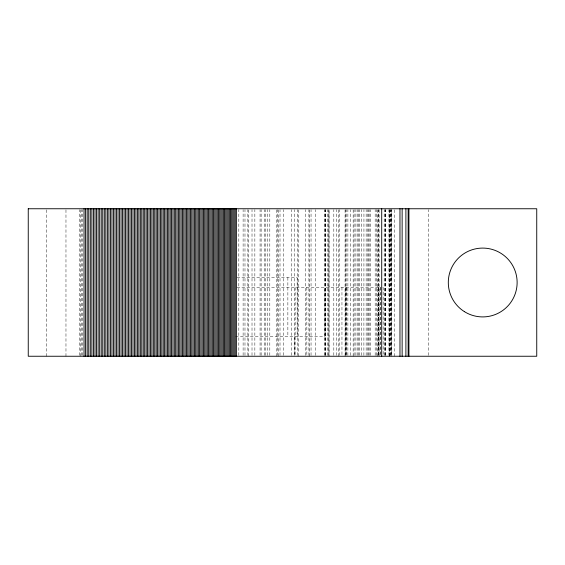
<?xml version="1.0" encoding="UTF-8"?>
<svg xmlns="http://www.w3.org/2000/svg" width="565" height="565" viewBox="0 0 565 565"><rect width="100%" height="100%" fill="white"/><g stroke="black" fill="none" stroke-linecap="round" stroke-linejoin="round"><path stroke-width="0.42" stroke-dasharray="2.83 2.12" d="M46.309 356.247L46.309 209.629M65.971 356.247L65.971 209.629M79.439 355.371L79.439 209.629M80.35 356.247L80.35 209.629M81.275 355.371L81.275 209.629M82.215 355.371L82.215 209.629M238.826 355.371L238.826 209.629M243.112 355.371L243.112 209.629M244.984 355.371L244.984 209.629M247.858 355.371L247.858 209.629M248.275 356.247L248.275 209.629M252.011 355.371L252.011 209.629M254.857 355.371L254.857 209.629M260.062 355.371L260.062 209.629M261.129 355.371L261.129 209.629M264.371 355.371L264.371 209.629M265.804 355.371L265.804 209.629M267.612 355.371L267.612 209.629M269.816 355.371L269.816 209.629M276.808 356.247L276.808 209.629M277.662 355.371L277.662 209.629M278.679 356.247L278.679 209.629M280.014 355.371L280.014 209.629M283.362 355.371L283.362 209.629M291.413 355.371L291.427 209.629M294.45 355.371L294.45 209.629M297.218 355.371L297.218 209.629M298.348 356.247L298.348 209.629M305.312 355.371L305.312 209.629M308.907 355.371L308.907 209.629M309.345 356.247L309.345 209.629M311.047 355.371L311.047 209.629M315.595 355.371L315.595 209.629M324.508 355.371L324.508 209.629M325.03 355.371L325.03 209.629M325.221 355.371L325.221 209.629M325.602 355.371L325.602 209.629M327.778 355.371L327.778 209.629M328.569 355.371L328.569 209.629M329.007 356.247L329.007 209.629L329.035 355.371M333.823 355.371L333.823 209.629M336.599 355.371L336.599 209.629M338.456 356.247L338.456 209.629M339.756 355.371L339.756 209.629M345.074 356.247L345.074 209.629M345.272 355.371L345.272 209.629M346.161 355.371L346.161 209.629M347.885 355.371L347.885 209.629M350.47 355.371L350.47 209.629M353.16 356.247L353.16 209.629M354.086 355.371L354.086 209.629M355.886 355.371L355.886 209.629M357.179 355.371L357.179 209.629M358.535 355.371L358.535 209.629M359.488 355.371L359.488 209.629M361.226 355.371L361.226 209.629M363.895 355.371L363.945 209.629M366.141 355.371L366.141 209.629M367.815 355.371L367.815 209.629M368.712 355.371L368.712 209.629M369.136 355.371L369.136 209.629M370.35 355.371L370.35 209.629M375.167 355.371L375.167 209.629M376.304 355.371L376.304 209.629M377.787 356.247L377.787 209.629M378.14 355.371L378.14 209.629M378.493 355.371L378.493 209.629M379.094 356.247L379.094 209.629M384.179 355.371L384.179 209.629M385.026 355.371L385.026 209.629M385.5 355.371L385.5 209.629M385.796 355.371L385.796 209.629M388.897 355.371L388.897 209.629M389.221 355.371L389.221 209.629M389.469 356.247L389.469 209.629M389.815 356.247L389.815 209.629M390.648 355.371L390.648 209.629M390.726 355.371L390.726 209.629M391.171 355.371L391.171 209.629L391.213 356.247M391.39 355.371L391.39 209.629M394.243 356.247L394.243 209.629M428.651 355.371L428.68 209.629M236.968 277.585L297.148 277.585L297.148 336.585M236.968 287.416L380.676 287.416M382.78 287.416L383.148 287.416L383.148 355.364M235.499 336.585L324.981 336.585L324.981 287.416M380.379 287.416L380.379 355.364M380.061 287.416L380.061 355.364M378.677 287.416L378.677 356.247M378.303 287.416L378.303 356.247M346.246 287.416L346.246 355.364M345.801 287.416L345.801 355.364M341.959 287.416L341.959 355.364M306.844 287.416L306.844 355.364M295.142 287.416L295.142 355.364M294.45 336.585L294.45 355.392M287.868 277.585L287.868 336.585"/><path stroke-width="0.85" d="M84.023 356.247L84.023 208.753M85.605 356.247L85.605 208.753M87.18 356.247L87.18 208.753M88.747 356.247L88.747 208.753M90.315 356.247L90.315 208.753M91.883 356.247L91.883 208.753M93.444 356.247L93.444 208.753M95.005 356.247L95.005 208.753M96.566 356.247L96.566 208.753M98.119 356.247L98.119 208.753M99.666 356.247L99.666 208.753M101.22 356.247L101.22 208.753M102.759 356.247L102.759 208.753M104.306 356.247L104.306 208.753M105.839 356.247L105.839 208.753M107.378 356.247L107.378 208.753M108.911 356.247L108.911 208.753M110.436 356.247L110.436 208.753M111.962 356.247L111.962 208.753M113.487 356.247L113.487 208.753M115.006 356.247L115.006 208.753M116.524 356.247L116.524 208.753M118.036 356.247L118.036 208.753M119.547 356.247L119.547 208.753M121.051 356.247L121.051 208.753M122.556 356.247L122.556 208.753M124.053 356.247L124.053 208.753M125.55 356.247L125.55 208.753M127.047 356.247L127.047 208.753M128.537 356.247L128.537 208.753M130.021 356.247L130.021 208.753M131.504 356.247L131.504 208.753M132.987 356.247L132.987 208.753M134.463 356.247L134.463 208.753M135.932 356.247L135.932 208.753M137.401 356.247L137.401 208.753M138.87 356.247L138.87 208.753M140.332 356.247L140.332 208.753M141.787 356.247L141.787 208.753M143.242 356.247L143.242 208.753M144.697 356.247L144.697 208.753M146.144 356.247L146.144 208.753M147.585 356.247L147.585 208.753M149.026 356.247L149.026 208.753M150.459 356.247L150.459 208.753M151.893 356.247L151.893 208.753M153.327 356.247L153.327 208.753M154.754 356.247L154.754 208.753M156.173 356.247L156.173 208.753M157.593 356.247L157.593 208.753M159.005 356.247L159.005 208.753M160.418 356.247L160.418 208.753M161.823 356.247L161.823 208.753M163.229 356.247L163.229 208.753M164.627 356.247L164.627 208.753M166.018 356.247L166.018 208.753M167.41 356.247L167.41 208.753M168.801 356.247L168.801 208.753M170.185 356.247L170.185 208.753M171.562 356.247L171.562 208.753M172.939 356.247L172.939 208.753M174.31 356.247L174.31 208.753M175.68 356.247L175.68 208.753M177.043 356.247L177.043 208.753M178.399 356.247L178.399 208.753M179.755 356.247L179.755 208.753M181.111 356.247L181.111 208.753M182.46 356.247L182.46 208.753M183.802 356.247L183.802 208.753M185.143 356.247L185.143 208.753M186.478 356.247L186.478 208.753M187.806 356.247L187.806 208.753M189.134 356.247L189.134 208.753M190.462 356.247L190.462 208.753M191.775 356.247L191.775 208.753M193.096 356.247L193.096 208.753M194.402 356.247L194.402 208.753M195.709 356.247L195.709 208.753M197.016 356.247L197.016 208.753M198.308 356.247L198.308 208.753M199.607 356.247L199.607 208.753M200.893 356.247L200.893 208.753M202.178 356.247L202.178 208.753M203.464 356.247L203.464 208.753M204.735 356.247L204.735 208.753M206.006 356.247L206.006 208.753M207.277 356.247L207.277 208.753M208.541 356.247L208.541 208.753M209.799 356.247L209.799 208.753M211.056 356.247L211.056 208.753M212.306 356.247L212.306 208.753M213.549 356.247L213.549 208.753M214.792 356.247L214.792 208.753M216.028 356.247L216.028 208.753M217.264 356.247L217.264 208.753M218.493 356.247L218.493 208.753M219.714 356.247L219.714 208.753M220.929 356.247L220.929 208.753M222.144 356.247L222.144 208.753M223.359 356.247L223.359 208.753M224.559 356.247L224.559 208.753M225.76 356.247L225.76 208.753M226.961 356.247L226.961 208.753M228.154 356.247L228.154 208.753M229.341 356.247L229.341 208.753M230.52 356.247L230.52 208.753M231.699 356.247L231.699 208.753M232.872 356.247L232.872 208.753M234.037 356.247L234.037 208.753M235.202 356.247L235.202 208.753M236.361 356.247L236.361 208.753M381.714 356.247L381.714 208.753M399.978 356.247L399.978 208.753M402.139 356.247L402.139 208.753M405.896 356.247L405.896 208.753M408.142 356.247L408.142 208.753M408.933 356.247L408.933 208.753M28.25 208.753L28.25 356.247L536.75 356.247L536.743 208.753L28.25 208.753M464.352 311.605A34.416 34.416 0 0 0 517.102 283.849A34.416 34.416 0 0 0 466.69 252.047A34.416 34.416 0 0 0 464.352 311.605"/></g></svg>
